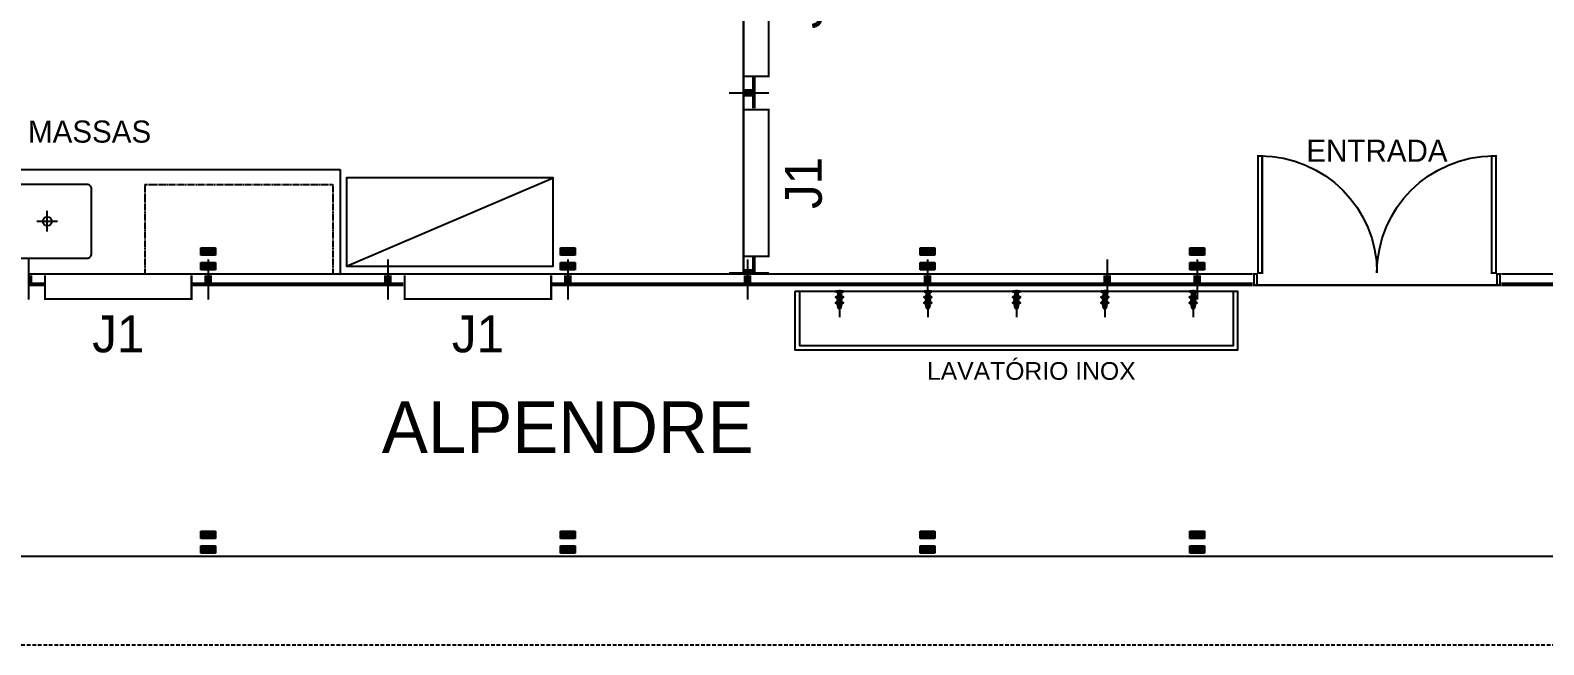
# Model space of a CAD drawing. Header units: millimetres. Extents: x -18806 to 201070, y -25046 to 92854.
# Drawn here: x 7676 to 17945, y 65958 to 70123 of the extents above; entities that cross this region are included whole.
import ezdxf
from ezdxf.enums import TextEntityAlignment as Align

# ---------------------------------------------------------------- set-up
doc = ezdxf.new("R2010")
doc.units = ezdxf.units.MM
doc.header["$LTSCALE"] = 50
for name, pattern in [('DASHED', [0.75, 0.5, -0.25]), ('HIDDEN', [0.375, 0.25, -0.125]), ('HIDDEN2', [0.1875, 0.125, -0.0625])]:
    doc.linetypes.add(name, pattern=pattern)
for name, color, linetype in [('LAYA', 8, 'Continuous'), ('LAYC', 4, 'Continuous'), ('PILARES', 5, 'Continuous'), ('SOB', 8, 'HIDDEN2'), ('TEXTO_LEGENDA', 7, 'Continuous')]:
    doc.layers.add(name, color=color, linetype=linetype)
doc.styles.add('2', font='stylu.ttf', dxfattribs={"height": 0.35})
doc.styles.add('HP', font='ARIAL.TTF', dxfattribs={"height": 0.15})
doc.styles.add('L1', font='txt', dxfattribs={"height": 0.18})

# ---------------------------------------------------------------- blocks, each defined once
blk = doc.blocks.new('j11')
at = {"color": 24}
for p, q in [((0, 0.09), (0, -0.18)), ((1.22, 0.09), (1.22, -0.18))]:
    blk.add_line(p, q, dxfattribs=at)
at = {"color": 3, "const_width": 0.014}
blk.add_lwpolyline([(0, -0.007), (1.22, -0.007)], dxfattribs=at)
at = {"color": 170, "const_width": 0.026}
for points in [[(0.013, -0.016), (0.013, -0.077), (0.105, -0.077)], [(1.115, -0.077), (1.207, -0.077), (1.207, -0.016)]]:
    blk.add_lwpolyline(points, dxfattribs=at)
at = {"color": 7, "const_width": 0.014}
blk.add_lwpolyline([(0.113, -0.016), (0.113, -0.177), (1.107, -0.177), (1.107, -0.016)], dxfattribs=at)
at = {"color": 7, "style": '2'}
blk.add_text('J1', height=0.25, dxfattribs=at).set_placement((0.61, -0.415), align=Align.MIDDLE)
at = {"style": 'L1', "flags": 3}
blk.add_attdef('BLOCO', (0, 0.199), '', height=0.18, dxfattribs=at)
blk = doc.blocks.new('f11')
at = {"color": 24}
for p, q in [((0, 0.09), (0, -0.18)), ((1.22, 0.09), (1.22, -0.18))]:
    blk.add_line(p, q, dxfattribs=at)
at = {"color": 3, "const_width": 0.014}
blk.add_lwpolyline([(0, -0.007), (1.22, -0.007)], dxfattribs=at)
at = {"color": 170, "const_width": 0.026}
blk.add_lwpolyline([(0.013, -0.016), (0.013, -0.077), (1.207, -0.077), (1.207, -0.016)], dxfattribs=at)
at = {"style": 'L1', "flags": 3}
blk.add_attdef('BLOCO', (0, 0.224), '', height=0.18, dxfattribs=at)
blk = doc.blocks.new('pilar')
for p, q in [((-0.05, 0.17), (0.05, 0.17)), ((-0.05, 0.12), (-0.05, 0.17)), ((0.05, 0.12), (-0.05, 0.12)), ((0.05, 0.17), (0.05, 0.12)), ((-0.05, 0.07), (0.05, 0.07)), ((-0.05, 0.02), (-0.05, 0.07)), ((0.05, 0.02), (-0.05, 0.02)), ((0.05, 0.07), (0.05, 0.02))]:
    blk.add_line(p, q)
for points in [[(0.05, 0.12), (-0.05, 0.12), (0.05, 0.17), (-0.05, 0.17)], [(0.05, 0.02), (-0.05, 0.02), (0.05, 0.07), (-0.05, 0.07)]]:
    blk.add_solid(points)
at = {"style": 'L1', "flags": 3}
blk.add_attdef('BLOCO', (0, -0.305), '', height=0.18, dxfattribs=at)
blk = doc.blocks.new('60')
at = {"layer": 'LAYA'}
for p, q in [((0, -0.42), (0, -0.28)), ((-0.07, -0.35), (0.07, -0.35))]:
    blk.add_line(p, q, dxfattribs=at)
blk.add_circle((0, -0.35), 0.03, dxfattribs=at)
at = {"layer": 'LAYC'}
blk.add_lwpolyline([(-0.27, -0.6), (0.27, -0.6, 0.414214), (0.3, -0.57), (0.3, -0.13, 0.414214), (0.27, -0.1), (-0.27, -0.1, 0.414214), (-0.3, -0.13), (-0.3, -0.57, 0.414214)], format="xyb", close=True, dxfattribs=at)
blk = doc.blocks.new('dp1')
at = {"color": 24}
for p, q in [((0, 0.09), (0, -0.18)), ((2.44, 0.09), (2.44, -0.18))]:
    blk.add_line(p, q, dxfattribs=at)
at = {"color": 7, "const_width": 0.014}
for points in [[(0.441, 0.793), (0.441, 0), (0.413, 0), (0.413, 0.793)], [(1.999, 0.793), (1.999, 0), (2.027, 0), (2.027, 0.793)], [(0.406, -0.007), (0.385, -0.007), (0.385, -0.083), (0.406, -0.083)], [(2.034, -0.007), (2.055, -0.007), (2.055, -0.083), (2.034, -0.083)]]:
    blk.add_lwpolyline(points, close=True, dxfattribs=at)
at = {"color": 24, "const_width": 0.014}
for points in [[(0.376, -0.007), (0, -0.007)], [(2.064, -0.007), (2.44, -0.007)]]:
    blk.add_lwpolyline(points, dxfattribs=at)
at = {"color": 170, "const_width": 0.026}
for points in [[(0.376, -0.077), (0.013, -0.077), (0.013, -0.016)], [(2.064, -0.077), (2.427, -0.077), (2.427, -0.016)]]:
    blk.add_lwpolyline(points, dxfattribs=at)
at = {"color": 7, "const_width": 0.014}
blk.add_lwpolyline([(0.406, -0.083), (2.034, -0.083)], dxfattribs=at)
at = {"color": 7}
for centre, start, end in [((0.427, 0), 0, 90), ((2.013, 0), 90, 180)]:
    blk.add_arc(centre, 0.793, start, end, dxfattribs=at)
at = {"style": 'L1', "flags": 3}
blk.add_attdef('BLOCO', (0, 0.915), '', height=0.18, dxfattribs=at)
blk = doc.blocks.new('f1')
at = {"color": 24}
for p, q in [((0, 0.09), (0, -0.18)), ((1.22, 0.09), (1.22, -0.18))]:
    blk.add_line(p, q, dxfattribs=at)
at = {"color": 24, "const_width": 0.014}
blk.add_lwpolyline([(0, -0.007), (1.22, -0.007)], dxfattribs=at)
at = {"color": 170, "const_width": 0.026}
blk.add_lwpolyline([(0.013, -0.016), (0.013, -0.077), (1.207, -0.077), (1.207, -0.016)], dxfattribs=at)
at = {"style": 'L1', "flags": 3}
blk.add_attdef('BLOCO', (0, 0.224), '', height=0.18, dxfattribs=at)
blk = doc.blocks.new('TANQUE')
at = {"layer": 'LAYA', "linetype": 'HIDDEN'}
blk.add_line((-0.009, 0), (0.176, 0), dxfattribs=at)
at = {"layer": 'LAYA', "linetype": 'Continuous'}
for p, q in [((0.007, 0.016), (0.007, 0.016)), ((0.007, -0.016), (0.007, -0.016))]:
    blk.add_line(p, q, dxfattribs=at)
for points in [[(0.007, -0.016, -0.087334), (0.007, -0.017), (0.004, -0.024, -0.3153), (0.002, -0.025), (0, -0.025), (0, 0.025), (0.002, 0.025, -0.315298), (0.004, 0.024), (0.007, 0.017, -0.087348), (0.007, 0.016)], [(0.009, -0.011), (0.009, 0.012), (0.009, 0.014, 0.388885), (0.007, 0.016)], [(0.049, -0.003, -0.277743), (0.052, 0.008, -1), (0.068, -0.008, -0.277736), (0.056, -0.011)], [(0.054, 0.006, 0.630995), (0.059, -0.008)], [(0.059, -0.008, 0.226245), (0.066, -0.006, 1), (0.054, 0.006)], [(0.104, 0.011, 0.292024), (0.091, 0.009)], [(0.091, -0.009, 1.000194), (0.108, 0.009, 0.102538), (0.104, 0.011)], [(0.109, -0.009), (0.111, -0.009, 1.000019), (0.111, 0.009), (0.109, 0.009)], [(0.009, -0.011), (0.009, -0.012), (0.009, -0.014, -0.388917), (0.007, -0.016)], [(0.049, -0.003, 0.24851), (0.056, -0.011)]]:
    blk.add_lwpolyline(points, format="xyb", dxfattribs=at)
for points in [[(0.009, 0.011), (0.042, 0.011)], [(0.049, 0.003), (0.033, 0.019), (0.04, 0.027), (0.055, 0.012)], [(0.048, -0.005), (0.046, 0), (0.046, 0), (0.048, 0.005)], [(0.049, 0.003), (0.048, 0.002)], [(0.049, 0.005), (0.049, 0.005), (0.05, 0.006), (0.05, 0.006), (0.05, 0.006), (0.05, 0.007), (0.05, 0.007), (0.051, 0.007), (0.051, 0.007), (0.051, 0.008), (0.051, 0.008), (0.052, 0.008), (0.052, 0.009), (0.052, 0.009), (0.053, 0.009), (0.053, 0.009), (0.053, 0.01), (0.053, 0.01), (0.054, 0.01), (0.054, 0.01), (0.054, 0.01), (0.055, 0.011), (0.055, 0.011)], [(0.049, 0.003), (0.049, 0.004), (0.049, 0.004), (0.049, 0.004), (0.049, 0.004), (0.049, 0.004), (0.049, 0.005)], [(0.051, 0.001), (0.051, 0), (0.052, -0.001)], [(0.052, 0.002), (0.052, 0.003), (0.052, 0.004), (0.053, 0.004), (0.053, 0.005), (0.054, 0.006)], [(0.058, 0.008), (0.057, 0.008), (0.056, 0.008), (0.056, 0.007), (0.055, 0.007), (0.054, 0.006)], [(0.065, 0.012), (0.06, 0.014), (0.06, 0.014), (0.055, 0.012)], [(0.055, 0.012), (0.056, 0.011)], [(0.056, 0.011), (0.056, 0.011), (0.056, 0.011), (0.056, 0.011), (0.056, 0.011), (0.056, 0.011), (0.055, 0.011)], [(0.056, 0.011), (0.058, 0.012)], [(0.061, 0.008), (0.06, 0.009), (0.059, 0.008)], [(0.062, 0.012), (0.063, 0.011)], [(0.068, 0.002), (0.068, 0.003), (0.068, 0.004), (0.067, 0.004), (0.067, 0.005), (0.066, 0.006), (0.065, 0.007), (0.064, 0.007), (0.064, 0.008), (0.063, 0.008), (0.062, 0.008)], [(0.071, 0.003), (0.087, 0.019), (0.079, 0.027), (0.063, 0.011)], [(0.071, 0.003), (0.071, 0.004), (0.071, 0.004), (0.071, 0.004), (0.071, 0.004), (0.071, 0.004), (0.071, 0.005), (0.071, 0.005), (0.07, 0.005), (0.07, 0.005), (0.07, 0.006), (0.07, 0.006), (0.07, 0.006), (0.07, 0.007), (0.07, 0.007), (0.069, 0.007), (0.069, 0.007), (0.069, 0.008), (0.069, 0.008), (0.068, 0.008), (0.068, 0.009), (0.068, 0.009), (0.067, 0.009), (0.067, 0.009), (0.067, 0.01), (0.066, 0.01), (0.066, 0.01), (0.066, 0.01), (0.066, 0.01), (0.065, 0.011), (0.065, 0.011), (0.065, 0.011), (0.065, 0.011), (0.064, 0.011), (0.064, 0.011), (0.064, 0.011), (0.064, 0.011), (0.064, 0.011), (0.063, 0.011)], [(0.068, -0.001), (0.068, 0), (0.068, 0.001)], [(0.071, 0.003), (0.072, 0.002)], [(0.074, 0.001), (0.072, 0.005)], [(0.072, -0.005), (0.074, 0), (0.074, 0), (0.074, 0.001)], [(0.076, 0.009), (0.104, 0.009)], [(0.009, -0.011), (0.042, -0.011)], [(0.048, -0.005), (0.033, -0.019), (0.04, -0.027), (0.056, -0.011)], [(0.048, -0.002), (0.049, -0.003)], [(0.049, -0.003), (0.048, -0.005)], [(0.056, -0.011), (0.056, -0.011), (0.056, -0.011), (0.056, -0.011), (0.056, -0.011), (0.056, -0.011), (0.055, -0.011), (0.055, -0.011), (0.055, -0.01), (0.054, -0.01), (0.054, -0.01), (0.054, -0.01), (0.053, -0.01), (0.053, -0.01), (0.053, -0.009), (0.053, -0.009), (0.052, -0.009), (0.052, -0.009), (0.052, -0.008), (0.051, -0.008), (0.051, -0.008), (0.051, -0.007), (0.051, -0.007), (0.05, -0.007), (0.05, -0.006), (0.05, -0.006), (0.05, -0.006), (0.05, -0.006), (0.049, -0.005), (0.049, -0.005), (0.049, -0.005), (0.049, -0.005), (0.049, -0.004), (0.049, -0.004), (0.049, -0.004), (0.049, -0.004), (0.049, -0.004), (0.049, -0.003)], [(0.052, -0.002), (0.052, -0.003), (0.052, -0.004), (0.053, -0.004), (0.053, -0.005), (0.054, -0.006), (0.055, -0.007), (0.056, -0.007), (0.056, -0.008), (0.057, -0.008), (0.058, -0.008)], [(0.055, -0.012), (0.06, -0.014), (0.06, -0.014), (0.061, -0.014)], [(0.056, -0.011), (0.058, -0.012)], [(0.059, -0.008), (0.06, -0.008), (0.061, -0.008)], [(0.061, -0.014), (0.065, -0.012)], [(0.062, -0.008), (0.063, -0.008), (0.064, -0.008), (0.064, -0.007), (0.065, -0.007), (0.066, -0.006), (0.067, -0.005), (0.067, -0.004), (0.068, -0.004), (0.068, -0.003), (0.068, -0.002)], [(0.062, -0.012), (0.063, -0.011)], [(0.063, -0.011), (0.064, -0.011), (0.064, -0.011), (0.064, -0.011), (0.064, -0.011), (0.064, -0.011), (0.065, -0.011)], [(0.065, -0.012), (0.063, -0.011)], [(0.065, -0.011), (0.065, -0.01), (0.066, -0.01), (0.066, -0.01), (0.066, -0.01), (0.066, -0.01), (0.067, -0.01), (0.067, -0.009), (0.067, -0.009), (0.068, -0.009), (0.068, -0.009), (0.068, -0.008), (0.069, -0.008), (0.069, -0.008), (0.069, -0.007), (0.069, -0.007), (0.07, -0.007), (0.07, -0.006), (0.07, -0.006), (0.07, -0.006), (0.07, -0.006), (0.07, -0.005)], [(0.072, -0.005), (0.087, -0.019), (0.079, -0.027), (0.065, -0.012)], [(0.072, -0.002), (0.071, -0.003), (0.072, -0.005)], [(0.076, -0.009), (0.104, -0.009)]]:
    blk.add_lwpolyline(points, dxfattribs=at)
for points in [[(0.054, 0.009), (0.053, 0.009), (0.052, 0.008), (0.051, 0.007), (0.051, 0.006), (0.05, 0.005), (0.05, 0.004), (0.05, 0.003), (0.049, 0.002), (0.049, 0), (0.049, -0.001), (0.049, -0.002), (0.049, -0.002), (0.05, -0.004), (0.05, -0.005), (0.051, -0.005), (0.051, -0.006), (0.052, -0.008), (0.053, -0.009), (0.055, -0.009), (0.055, -0.01), (0.056, -0.01), (0.057, -0.01), (0.058, -0.011), (0.059, -0.011), (0.06, -0.011), (0.062, -0.011), (0.063, -0.01), (0.064, -0.01), (0.065, -0.01), (0.065, -0.009), (0.067, -0.008), (0.068, -0.008), (0.068, -0.007), (0.069, -0.005), (0.07, -0.005), (0.07, -0.004), (0.07, -0.003), (0.071, -0.002), (0.071, 0), (0.071, 0.001), (0.071, 0.002), (0.07, 0.003), (0.07, 0.004), (0.07, 0.005), (0.069, 0.005), (0.069, 0.006), (0.068, 0.008), (0.066, 0.009), (0.065, 0.009), (0.065, 0.01), (0.064, 0.01), (0.062, 0.01), (0.062, 0.011), (0.061, 0.011), (0.06, 0.011), (0.058, 0.011), (0.057, 0.01), (0.056, 0.01), (0.055, 0.01)], [(0.059, 0), (0.059, -0.001), (0.059, -0.001), (0.059, -0.001), (0.06, -0.001), (0.06, -0.001), (0.06, -0.001), (0.06, -0.001), (0.06, -0.001), (0.06, -0.001), (0.06, -0.001), (0.06, -0.001), (0.06, -0.001), (0.06, -0.001), (0.06, -0.001), (0.06, -0.001), (0.061, -0.001), (0.061, -0.001), (0.061, 0), (0.061, 0), (0.061, 0), (0.061, 0), (0.061, 0), (0.061, 0), (0.061, 0), (0.061, 0), (0.061, 0), (0.061, 0), (0.061, 0), (0.061, 0.001), (0.061, 0.001), (0.06, 0.001), (0.06, 0.001), (0.06, 0.001), (0.06, 0.001), (0.06, 0.001), (0.06, 0.001), (0.06, 0.001), (0.06, 0.001), (0.06, 0.001), (0.06, 0.001), (0.06, 0.001), (0.059, 0.001), (0.059, 0.001), (0.059, 0.001), (0.059, 0.001), (0.059, 0), (0.059, 0), (0.059, 0), (0.059, 0), (0.059, 0), (0.059, 0), (0.059, 0), (0.059, 0), (0.059, 0), (0.059, 0)], [(0.06, 0), (0.06, 0), (0.06, 0), (0.06, 0), (0.06, 0), (0.06, 0), (0.06, 0), (0.06, 0), (0.06, 0), (0.06, 0), (0.06, 0), (0.06, 0), (0.06, 0), (0.06, 0), (0.06, 0), (0.06, 0), (0.06, 0), (0.06, 0), (0.06, 0), (0.06, 0), (0.06, 0), (0.06, 0), (0.06, 0), (0.06, 0)]]:
    blk.add_lwpolyline(points, close=True, dxfattribs=at)
at = {"layer": 'LAYA', "linetype": 'Continuous', "extrusion": (0, 0, -1)}
for points in [[(-0.109, 0.009, -0.124789), (-0.104, 0.011)], [(-0.109, -0.009, -0.530393), (-0.109, 0.009)], [(-0.104, -0.011, -0.12479), (-0.109, -0.009)]]:
    blk.add_lwpolyline(points, format="xyb", dxfattribs=at)
at = {"layer": 'LAYA', "linetype": 'Continuous'}
for points in [[(0.049, 0.005), (0.049, 0.005), (0.049, 0.005), (0.049, 0.005)], [(0.055, 0.011), (0.055, 0.011), (0.055, 0.011), (0.055, 0.011)], [(0.065, -0.011), (0.065, -0.011), (0.065, -0.011), (0.065, -0.011)]]:
    blk.add_open_spline(points, degree=3, dxfattribs=at)

msp = doc.modelspace()

# ---------------------------------------------------------------- linework, layer by layer
at = {"color": 24}
for p, q in [((14983.062, 68568.228), (14983.062, 68298.228)), ((15593.062, 68568.228), (15593.062, 68298.228))]:
    msp.add_line(p, q, dxfattribs=at)
at = {"color": 1}
msp.add_lwpolyline([(-4016.938, 78928.228), (-18646.938, 78928.228), (-18646.938, 66558.228), (41293.062, 66558.228), (41293.062, 78928.228), (8353.062, 78928.228), (8353.062, 87468.228), (-4016.938, 87468.228)], close=True, dxfattribs=at)
at = {"color": 7, "linetype": 'DASHED'}
msp.add_lwpolyline([(-4616.938, 79028.228), (-18746.938, 79028.228), (-18747.427, 65958.228), (41393.062, 65958.228), (41393.062, 79028.228), (8453.062, 79028.228)], dxfattribs=at)
at = {"color": 24, "const_width": 14}
msp.add_lwpolyline([(14983.062, 68471.228), (15593.062, 68471.228)], dxfattribs=at)
at = {"color": 170, "const_width": 26}
msp.add_lwpolyline([(14996.062, 68462.228), (14996.062, 68401.228), (15580.062, 68401.228), (15580.062, 68462.228)], dxfattribs=at)
at = {"layer": 'LAYC'}
for p, q in [((6565.917, 69178.228), (9778.999, 69178.228)), ((9778.999, 69178.228), (9778.999, 68471.228))]:
    msp.add_line(p, q, dxfattribs=at)
msp.add_lwpolyline([(9822.648, 68523.798), (11222.648, 68523.798), (11222.648, 69123.798), (9822.648, 69123.798), (9822.648, 68523.798), (11222.648, 69123.798)], dxfattribs=at)
for points in [[(12866.516, 68354.593), (15866.516, 68354.593), (15866.516, 67954.593), (12866.516, 67954.593)], [(12896.516, 68354.593), (15836.516, 68354.593), (15836.516, 67984.593), (12896.516, 67984.593)]]:
    msp.add_lwpolyline(points, close=True, dxfattribs=at)
at = {"layer": 'SOB'}
for p, q in [((8453.999, 69078.228), (9728.999, 69078.228)), ((8453.999, 69078.228), (8453.999, 68471.228)), ((9728.999, 69078.228), (9728.999, 68471.228))]:
    msp.add_line(p, q, dxfattribs=at)

# ---------------------------------------------------------------- block references
at = {"color": 7, "xscale": 1000, "yscale": 1000, "zscale": 1000, "rotation": 90}
for p in [(12508.062, 69698.228), (12508.062, 68478.228)]:
    msp.add_blockref('j11', p, dxfattribs=at)
at = {"color": 7, "yscale": 1000, "zscale": 1000}
for name, p, xscale in [('dp1', (18033.062, 68478.228), -1000), ('j11', (7663.062, 68478.228), 1000), ('f11', (8883.062, 68478.228), 1000), ('j11', (10103.062, 68478.228), 1000), ('f11', (11323.062, 68478.228), 1000), ('f1', (13763.062, 68478.228), -1000), ('f1', (13763.062, 68478.228), 1000)]:
    msp.add_blockref(name, p, dxfattribs=dict(at, xscale=xscale))
at = {"layer": 'LAYC', "xscale": 1000, "yscale": 1000, "zscale": 1000}
msp.add_blockref('60', (7791.499, 69178.228), dxfattribs=at)
at = {"layer": 'LAYC', "xscale": -1000, "yscale": 1000, "zscale": 1000, "rotation": 90}
for p in [(13166.516, 68354.593), (13766.516, 68354.593), (14366.516, 68354.593), (14966.516, 68354.593), (15566.516, 68354.593)]:
    msp.add_blockref('TANQUE', p, dxfattribs=at)
at = {"layer": 'PILARES', "color": 7, "xscale": 1000, "yscale": 1000, "zscale": 1000}
for p in [(8883.062, 68478.228), (11323.062, 68478.228), (13763.062, 68478.228), (15593.062, 68478.228), (8883.062, 66558.228), (11323.062, 66558.228), (13763.062, 66558.228), (15593.062, 66558.228)]:
    msp.add_blockref('pilar', p, dxfattribs=at)

# ---------------------------------------------------------------- texts
at = {"color": 7, "style": '2'}
for s, height, p in [('MASSAS', 150, (8078.457, 69361.144)), ('ENTRADA', 150, (16813.062, 69231.41)), ('ALPENDRE', 350, (11323.062, 67258.228))]:
    msp.add_text(s, height=height, dxfattribs=at).set_placement(p, align=Align.CENTER)
at = {"layer": 'TEXTO_LEGENDA', "insert": (14467.907, 67873.631), "char_height": 120, "width": 2394.74816, "attachment_point": 2, "style": 'HP'}
msp.add_mtext('LAVATÓRIO INOX', dxfattribs=at)

doc.saveas('drawing.dxf')
